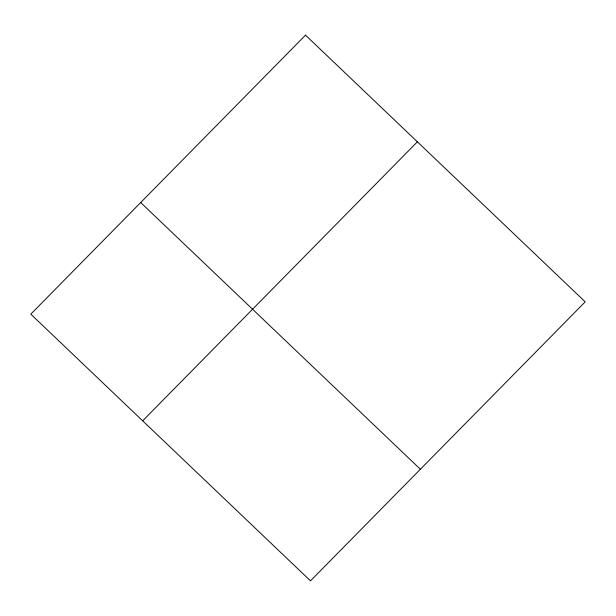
<?xml version="1.0" encoding="UTF-8"?>
<svg xmlns="http://www.w3.org/2000/svg" width="616" height="616" viewBox="0 0 616 616"><rect width="100%" height="100%" fill="white"/><g stroke="black" fill="none" stroke-linecap="round" stroke-linejoin="round"><path stroke-width="0.92" d="M142.673 420.836L417.386 141.826M140.687 202.549L420.374 469.253M305.505 35.143L30.8 314.152L310.495 580.857L585.2 301.848L305.505 35.143"/></g></svg>
